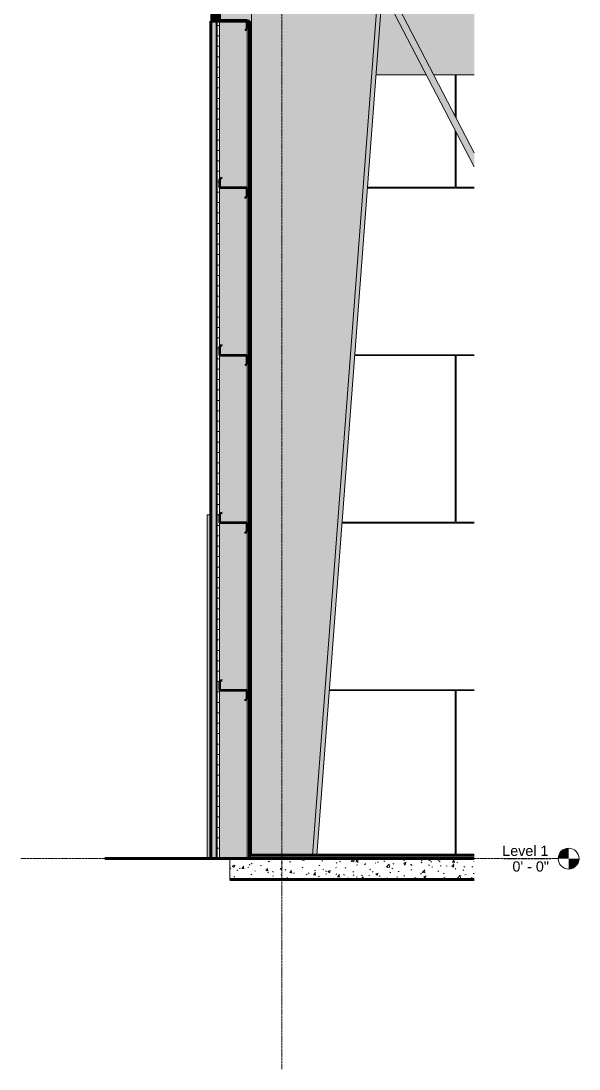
# Model space of a CAD drawing. Header units: inches. Extents: x 22688 to 23874, y -61 to 465.
# Drawn here: x 23141.7 to 23302.5, y -60.6 to 241.3 of the extents above; entities that cross this region are included whole.
import ezdxf

# ---------------------------------------------------------------- set-up
doc = ezdxf.new("R2010")
doc.units = ezdxf.units.IN
doc.header["$MEASUREMENT"] = 0
doc.linetypes.add('Grid Line 1_2_', pattern=[0.875, 0.5, -0.125, 0.125, -0.125])
for name, color, linetype, lineweight in [('A-DOOR', 31, 'Continuous', 18), ('A-DOOR-FRAM', 31, 'Continuous', 9), ('A-FLOR', 192, 'Continuous', 18), ('A-FLOR-LEVL', 51, 'Continuous', 9), ('A-GLAZ-CWMG', 51, 'Continuous', 9), ('A-WALL', 113, 'Continuous', 18), ('A-WALL-PATT', 111, 'Continuous', 70), ('C-BLDG-PADS', 91, 'Continuous', 9), ('C-TOPO', 7, 'Continuous', 9), ('I-WALL', 2, 'Continuous', 18), ('L-SITE-WALL', 31, 'Continuous', 18), ('Q-SPCQ', 91, 'Continuous', 9), ('S-BEAM', 12, 'Continuous', 9), ('S-COLS', 52, 'Continuous', 9), ('S-GRID', 1, 'Continuous', 9)]:
    doc.layers.add(name, color=color, linetype=linetype, lineweight=lineweight)
doc.styles.add('Arial', font='arial.ttf', dxfattribs={"height": 2.950599})
pattern_1 = [(45, (22007.282, 102), (-2.375879, 2.375879), []), (45, (22007.282, 105.6), (-2.375879, 2.375879), [])]

# ---------------------------------------------------------------- blocks, each defined once
blk = doc.blocks.new('Girt_Z - 8_D-904119-Section 1 - Callout 3')
at = {"layer": 'S-BEAM'}
h = blk.add_hatch(dxfattribs=at)
h.set_pattern_fill('FP_2', color=256, style=0, pattern_type=2)
h.set_pattern_definition(pattern_1)
h.paths.add_polyline_path([(21133.23, 93.77), (21133.8, 94.25), (21133.8, 96.62), (21133.75, 96.75), (21133.62, 96.8), (21125.99, 96.8), (21125.94, 96.83), (21125.91, 96.88), (21125.91, 99.2), (21126.45, 99.65), (21126.38, 99.73), (21125.8, 99.25), (21125.8, 96.88), (21125.86, 96.75), (21125.99, 96.7), (21133.62, 96.7), (21133.67, 96.67), (21133.69, 96.62), (21133.69, 94.3), (21133.16, 93.85)], flags=0)
at = {"layer": 'S-BEAM', "lineweight": 50}
for p, q in [((21126.38, 99.73), (21125.8, 99.25)), ((21125.91, 99.2), (21126.45, 99.65)), ((21126.45, 99.65), (21126.38, 99.73)), ((21125.8, 99.25), (21125.8, 96.88)), ((21125.91, 96.88), (21125.91, 99.2)), ((21133.62, 96.8), (21125.99, 96.8)), ((21125.99, 96.7), (21133.62, 96.7)), ((21133.69, 96.62), (21133.69, 94.3)), ((21133.8, 94.25), (21133.8, 96.62)), ((21133.69, 94.3), (21133.16, 93.85)), ((21133.16, 93.85), (21133.23, 93.77)), ((21133.23, 93.77), (21133.8, 94.25))]:
    blk.add_line(p, q, dxfattribs=at)
for centre, radius, start, end in [((21125.99, 96.88), 0.188, 180, 270), ((21125.99, 96.88), 0.0782, 183.0424, 270), ((21133.62, 96.62), 0.188, 0, 90), ((21133.62, 96.62), 0.0782, 2.1227, 90)]:
    blk.add_arc(centre, radius, start, end, dxfattribs=at)
blk = doc.blocks.new('Girt_Z - 8_D-936192-Section 1 - Callout 3')
at = {"layer": 'S-BEAM'}
h = blk.add_hatch(dxfattribs=at)
h.set_pattern_fill('FP_2', color=256, style=0, pattern_type=2)
h.set_pattern_definition(pattern_1)
h.paths.add_polyline_path([(21133.23, 45.52), (21133.8, 46), (21133.8, 48.37), (21133.75, 48.5), (21133.62, 48.55), (21125.99, 48.55), (21125.94, 48.58), (21125.91, 48.63), (21125.91, 50.95), (21126.45, 51.4), (21126.38, 51.48), (21125.8, 51), (21125.8, 48.63), (21125.86, 48.5), (21125.99, 48.45), (21133.62, 48.45), (21133.67, 48.42), (21133.69, 48.37), (21133.69, 46.05), (21133.16, 45.6)], flags=0)
at = {"layer": 'S-BEAM', "lineweight": 50}
for p, q in [((21126.38, 51.48), (21125.8, 51)), ((21125.91, 50.95), (21126.45, 51.4)), ((21126.45, 51.4), (21126.38, 51.48)), ((21125.8, 51), (21125.8, 48.63)), ((21125.91, 48.63), (21125.91, 50.95)), ((21133.62, 48.55), (21125.99, 48.55)), ((21125.99, 48.45), (21133.62, 48.45)), ((21133.69, 48.37), (21133.69, 46.05)), ((21133.8, 46), (21133.8, 48.37)), ((21133.69, 46.05), (21133.16, 45.6)), ((21133.16, 45.6), (21133.23, 45.52)), ((21133.23, 45.52), (21133.8, 46))]:
    blk.add_line(p, q, dxfattribs=at)
for centre, radius, start, end in [((21125.99, 48.63), 0.188, 180, 270), ((21125.99, 48.63), 0.0782, 183.0424, 270), ((21133.62, 48.37), 0.188, 0, 90), ((21133.62, 48.37), 0.0782, 2.1227, 90)]:
    blk.add_arc(centre, radius, start, end, dxfattribs=at)
blk = doc.blocks.new('Girt_Z - 8_D-904124-Section 1 - Callout 3')
at = {"layer": 'S-BEAM'}
h = blk.add_hatch(dxfattribs=at)
h.set_pattern_fill('FP_2', color=256, style=0, pattern_type=2)
h.set_pattern_definition(pattern_1)
h.paths.add_polyline_path([(21133.23, 142.02), (21133.8, 142.5), (21133.8, 144.87), (21133.75, 145), (21133.62, 145.05), (21125.99, 145.05), (21125.94, 145.08), (21125.91, 145.13), (21125.91, 147.45), (21126.45, 147.9), (21126.38, 147.98), (21125.8, 147.5), (21125.8, 145.13), (21125.86, 145), (21125.99, 144.95), (21133.62, 144.95), (21133.67, 144.92), (21133.69, 144.87), (21133.69, 142.55), (21133.16, 142.1)], flags=0)
at = {"layer": 'S-BEAM', "lineweight": 50}
for p, q in [((21126.38, 147.98), (21125.8, 147.5)), ((21126.45, 147.9), (21126.38, 147.98)), ((21125.8, 147.5), (21125.8, 145.13)), ((21125.91, 147.45), (21126.45, 147.9)), ((21125.91, 145.13), (21125.91, 147.45)), ((21133.62, 145.05), (21125.99, 145.05)), ((21125.99, 144.95), (21133.62, 144.95)), ((21133.69, 142.55), (21133.16, 142.1)), ((21133.16, 142.1), (21133.23, 142.02)), ((21133.23, 142.02), (21133.8, 142.5)), ((21133.69, 144.87), (21133.69, 142.55)), ((21133.8, 142.5), (21133.8, 144.87))]:
    blk.add_line(p, q, dxfattribs=at)
for centre, radius, start, end in [((21125.99, 145.13), 0.188, 180, 270), ((21125.99, 145.13), 0.0782, 183.0424, 270), ((21133.62, 144.87), 0.188, 0, 90), ((21133.62, 144.87), 0.0782, 2.1227, 90)]:
    blk.add_arc(centre, radius, start, end, dxfattribs=at)
blk = doc.blocks.new('Girt_Z - 8_D-V9-Section 1 - Callout 3')
at = {"layer": 'S-BEAM'}
h = blk.add_hatch(dxfattribs=at)
h.set_pattern_fill('FP_2', color=256, style=0, pattern_type=2)
h.set_pattern_definition(pattern_1)
h.paths.add_polyline_path([(21133.23, 190.27), (21133.8, 190.75), (21133.8, 193.12), (21133.75, 193.25), (21133.62, 193.3), (21125.99, 193.3), (21125.94, 193.33), (21125.91, 193.38), (21125.91, 195.7), (21126.45, 196.15), (21126.38, 196.23), (21125.8, 195.75), (21125.8, 193.38), (21125.86, 193.25), (21125.99, 193.2), (21133.62, 193.2), (21133.67, 193.17), (21133.69, 193.12), (21133.69, 190.8), (21133.16, 190.35)], flags=0)
at = {"layer": 'S-BEAM', "lineweight": 50}
for p, q in [((21126.38, 196.23), (21125.8, 195.75)), ((21125.8, 195.75), (21125.8, 193.38)), ((21125.91, 195.7), (21126.45, 196.15)), ((21125.91, 193.38), (21125.91, 195.7)), ((21133.62, 193.3), (21125.99, 193.3)), ((21126.45, 196.15), (21126.38, 196.23)), ((21125.99, 193.2), (21133.62, 193.2)), ((21133.69, 190.8), (21133.16, 190.35)), ((21133.16, 190.35), (21133.23, 190.27)), ((21133.23, 190.27), (21133.8, 190.75)), ((21133.69, 193.12), (21133.69, 190.8)), ((21133.8, 190.75), (21133.8, 193.12))]:
    blk.add_line(p, q, dxfattribs=at)
for centre, radius, start, end in [((21125.99, 193.38), 0.188, 180, 270), ((21125.99, 193.38), 0.0782, 183.0424, 270), ((21133.62, 193.12), 0.188, 0, 90), ((21133.62, 193.12), 0.0782, 2.1227, 90)]:
    blk.add_arc(centre, radius, start, end, dxfattribs=at)
blk = doc.blocks.new('Girt_Z - 8_D-V10-Section 1 - Callout 3')
at = {"layer": 'S-BEAM'}
h = blk.add_hatch(dxfattribs=at)
h.set_pattern_fill('FP_2', color=256, style=0, pattern_type=2)
h.set_pattern_definition(pattern_1)
h.paths.add_polyline_path([(21133.23, 238.52), (21133.8, 239), (21133.8, 241.37), (21133.75, 241.5), (21133.62, 241.55), (21125.99, 241.55), (21125.94, 241.58), (21125.91, 241.63), (21125.91, 243.95), (21126.45, 244.4), (21126.38, 244.48), (21125.8, 244), (21125.8, 241.63), (21125.86, 241.5), (21125.99, 241.45), (21133.62, 241.45), (21133.67, 241.42), (21133.69, 241.37), (21133.69, 239.05), (21133.16, 238.6)], flags=0)
at = {"layer": 'S-BEAM', "lineweight": 50}
for p, q in [((21126.38, 244.48), (21125.8, 244)), ((21125.8, 244), (21125.8, 241.63)), ((21125.91, 243.95), (21126.45, 244.4)), ((21125.91, 241.63), (21125.91, 243.95)), ((21133.62, 241.55), (21125.99, 241.55)), ((21126.45, 244.4), (21126.38, 244.48)), ((21125.99, 241.45), (21133.62, 241.45)), ((21133.69, 239.05), (21133.16, 238.6)), ((21133.16, 238.6), (21133.23, 238.52)), ((21133.23, 238.52), (21133.8, 239)), ((21133.69, 241.37), (21133.69, 239.05)), ((21133.8, 239), (21133.8, 241.37))]:
    blk.add_line(p, q, dxfattribs=at)
for centre, radius, start, end in [((21125.99, 241.63), 0.188, 180, 270), ((21125.99, 241.63), 0.0782, 183.0424, 270), ((21133.62, 241.37), 0.188, 0, 90), ((21133.62, 241.37), 0.0782, 2.1227, 90)]:
    blk.add_arc(centre, radius, start, end, dxfattribs=at)
blk = doc.blocks.new('Basketball_Backstop-Performance_Sports_Systems-3103-Ceiling_Hung - 27_-0_ to 27_-11 7_8_-706978-Section 1 - Callout 3')
at = {"layer": 'Q-SPCQ'}
for points in [[(21125.19, 292.25), (21125.19, 294), (21124.43, 294), (21124.43, 292.25)], [(21199.24, 292.25), (21199.24, 294), (21191.43, 294), (21191.43, 292.25), (21197.57, 292.25)], [(21124.43, 290.5), (21125.19, 290.5), (21125.19, 292.25), (21124.43, 292.25), (21124.43, 290.56)], [(21199.24, 290.5), (21199.24, 292.25), (21191.43, 292.25), (21191.43, 290.5), (21195.91, 290.5)], [(21199.24, 199.27), (21199.24, 203.32), (21173.07, 253.56), (21172.8, 250.02), (21179.56, 237.04)]]:
    blk.add_hatch(color=256, dxfattribs=at).paths.add_polyline_path(points, flags=0)
h = blk.add_hatch(color=256, dxfattribs=at)
h.paths.add_polyline_path([(21184.43, 292.25), (21184.43, 294), (21176.14, 294), (21176, 292.25), (21179.27, 292.25)], flags=0)
h.paths.add_polyline_path([(21133.8, 292.25), (21133.8, 294), (21125.19, 294), (21125.19, 292.25), (21125.82, 292.26), (21126.38, 292.73), (21126.45, 292.65), (21125.97, 292.25), (21132.69, 292.25)], flags=0)
h = blk.add_hatch(color=256, dxfattribs=at)
h.paths.add_polyline_path([(21184.43, 290.5), (21184.43, 292.25), (21176, 292.25), (21175.87, 290.5), (21179.27, 290.5)], flags=0)
h.paths.add_polyline_path([(21133.8, 290.5), (21133.8, 292.25), (21125.97, 292.25), (21125.91, 292.19), (21125.91, 290.5), (21132.69, 290.5)], flags=0)
h.paths.add_polyline_path([(21125.8, 290.5), (21125.8, 292.25), (21125.19, 292.24), (21125.19, 290.5)], flags=0)
for p, q in [((21125.19, 294), (21124.43, 294)), ((21124.43, 293.13), (21124.43, 294)), ((21124.43, 292.7), (21124.43, 293.13)), ((21133.8, 294), (21125.19, 294)), ((21184.43, 294), (21176.14, 294)), ((21184.43, 294), (21184.43, 292.25)), ((21199.24, 294), (21191.43, 294)), ((21191.43, 292.25), (21191.43, 294)), ((21124.43, 292.25), (21124.43, 292.7)), ((21124.43, 291.01), (21124.43, 292.25)), ((21124.43, 290.73), (21124.43, 291.01)), ((21124.43, 290.5), (21124.43, 290.73)), ((21124.43, 290.5), (21125.19, 290.5)), ((21125.19, 290.5), (21125.8, 290.5)), ((21125.91, 290.5), (21133.8, 290.5)), ((21175.87, 290.5), (21184.43, 290.5)), ((21184.43, 292.25), (21184.43, 290.5)), ((21191.43, 290.5), (21191.43, 292.25)), ((21191.43, 290.5), (21199.24, 290.5)), ((21199.24, 203.32), (21173.07, 253.56)), ((21172.8, 250.02), (21199.24, 199.27))]:
    blk.add_line(p, q, dxfattribs=at)
blk = doc.blocks.new('Rectangular Mullion - Profile_Polycarbonate_Upper and left-836139-Section 1 - Callout 3')
at = {"layer": 'A-GLAZ-CWMG'}
h = blk.add_hatch(color=256, dxfattribs=at)
h.paths.add_polyline_path([(21123.48, 241.25), (21125.54, 241.25), (21125.54, 241.5), (21123.42, 241.5), (21123.42, 241.25)], flags=0)
h.paths.add_polyline_path([(21123.61, 241.56), (21123.61, 243.74), (21123.42, 243.74), (21123.42, 242.96), (21123.54, 242.96), (21123.54, 242.89), (21123.48, 242.89), (21123.48, 241.56)], flags=0)
h.paths.add_polyline_path([(21125.48, 241.56), (21125.48, 243.68), (21125.25, 243.68), (21125.25, 243.49), (21125.19, 243.49), (21125.19, 241.56)], flags=0)
blk.add_hatch(color=256, dxfattribs=at).paths.add_polyline_path([(21123.61, 241.56), (21125.19, 241.56), (21125.19, 243.74), (21123.61, 243.74), (21123.61, 241.7)], flags=0)
for p, q in [((21123.42, 243.74), (21123.61, 243.74)), ((21123.42, 243.74), (21123.42, 242.96)), ((21123.61, 243.74), (21125.19, 243.74)), ((21123.42, 241.5), (21123.42, 241.25)), ((21125.54, 241.25), (21125.54, 241.5))]:
    blk.add_line(p, q, dxfattribs=at)
blk = doc.blocks.new('Single-Flush - 36_ x 96_-948293-Section 1 - Callout 3')
at = {"layer": 'A-DOOR-FRAM', "lineweight": 18}
blk.add_hatch(color=256, dxfattribs=at).paths.add_polyline_path([(21123.3, 0), (21123.3, 99), (21122.3, 99), (21122.3, 0)], flags=0)
at = {"layer": 'A-DOOR-FRAM'}
for p, q in [((21122.3, 0), (21122.3, 99)), ((21122.3, 99), (21123.3, 99))]:
    blk.add_line(p, q, dxfattribs=at)
blk = doc.blocks.new('Level - Level Head - Circle-15001-Section 1 - Callout 3')
at = {"layer": 'A-FLOR-LEVL'}
h = blk.add_hatch(color=256, dxfattribs=at)
edge = h.paths.add_edge_path(flags=0)
edge.add_line((21226.42, 0), (21223.42, 0))
edge.add_arc((21226.42, 0), 3, 90, 180, ccw=False)
edge.add_line((21226.42, 3), (21226.42, 0))
h = blk.add_hatch(color=256, dxfattribs=at)
edge = h.paths.add_edge_path(flags=0)
edge.add_line((21226.42, -3), (21226.42, 0))
edge.add_line((21226.42, 0), (21229.42, 0))
edge.add_arc((21226.42, 0), 3, 270, 360, ccw=False)
blk.add_circle((21226.42, 0), 3, dxfattribs=at)

msp = doc.modelspace()

# ---------------------------------------------------------------- hatches: boundary and pattern name
at = {"layer": 'A-FLOR'}
msp.add_hatch(color=256, dxfattribs=at).paths.add_polyline_path([(23272.35, 0), (23272.35, 1), (23207.54, 1), (23207.54, 0)], flags=0)
at = {"layer": 'A-WALL-PATT', "lineweight": 9}
h = msp.add_hatch(dxfattribs=at)
h.set_pattern_fill('FP_8', color=256, style=0, pattern_type=2)
h.set_pattern_definition([(0, (22007.282, 102), (0, 3), []), (90, (22007.282, 102), (-3, 2e-16), [])])
h.paths.add_polyline_path([(23198.91, 0), (23198.91, 241.25), (23197.91, 241.25), (23197.91, 0)], flags=0)
h = msp.add_hatch(dxfattribs=at)
h.set_pattern_fill('FP_9', color=256, style=0, pattern_type=2)
h.set_pattern_definition([(90, (21722.68, -289.25), (-193, -193), [48, -145]), (180, (21722.68, -289.25), (-2e-14, -193), [96.25, -96.75]), (270, (21626.43, -241.25), (-193, -193), [48, -145]), (180, (21722.68, -241.25), (-2e-14, -193), [96.25, -96.75]), (270, (21626.18, -241.25), (-193, -193), [48, -145]), (180, (21626.18, -241.25), (-2e-14, -193), [96.25, -96.75]), (90, (21529.93, -289.25), (-193, -193), [48, -145]), (180, (21626.18, -289.25), (-2e-14, -193), [96.25, -96.75]), (90, (21674.68, -241), (-193, -193), [48, -145]), (180, (21722.93, -241), (-2e-14, -193), [48.25, -144.75]), (180, (21722.93, -193), (-2e-14, -193), [48.25, -144.75]), (90, (21578.18, -241), (-193, -193), [48, -145]), (180, (21674.43, -241), (-2e-14, -193), [96.25, -96.75]), (270, (21674.43, -193), (-193, -193), [48, -145]), (180, (21674.43, -193), (-2e-14, -193), [96.25, -96.75]), (180, (21577.93, -241), (-2e-14, -193), [48, -145]), (270, (21577.93, -193), (-193, -193), [48, -145]), (180, (21577.93, -193), (-2e-14, -193), [48, -145]), (90, (21722.68, -192.75), (-193, -193), [48, -145]), (180, (21722.68, -192.75), (-2e-14, -193), [96.25, -96.75]), (270, (21626.43, -144.75), (-193, -193), [48, -145]), (180, (21722.68, -144.75), (-2e-14, -193), [96.25, -96.75]), (270, (21626.18, -144.75), (-193, -193), [48, -145]), (180, (21626.18, -144.75), (-2e-14, -193), [96.25, -96.75]), (270, (21529.93, -144.75), (-193, -193), [48, -145]), (180, (21626.18, -192.75), (-2e-14, -193), [96.25, -96.75]), (90, (21674.68, -144.5), (-193, -193), [48, -145]), (180, (21722.93, -144.5), (-2e-14, -193), [48.25, -144.75]), (180, (21722.93, -96.5), (-2e-14, -193), [48.25, -144.75]), (90, (21578.18, -144.5), (-193, -193), [48, -145]), (180, (21674.43, -144.5), (-2e-14, -193), [96.25, -96.75]), (270, (21674.43, -96.5), (-193, -193), [48, -145]), (180, (21674.43, -96.5), (-2e-14, -193), [96.25, -96.75]), (180, (21577.93, -144.5), (-2e-14, -193), [48, -145]), (270, (21577.93, -96.5), (-193, -193), [48, -145]), (180, (21577.93, -96.5), (-2e-14, -193), [48, -145])])
h.paths.add_polyline_path([(23252.67, 1), (23272.35, 1), (23272.35, 199.27), (23258.53, 225.78), (23244.07, 225.78), (23226.99, 1), (23251.5, 1)], flags=0)
h.paths.add_polyline_path([(23272.35, 203.32), (23272.35, 225.78), (23260.65, 225.78), (23269.77, 208.27)], flags=0)
at = {"layer": 'C-BLDG-PADS'}
h = msp.add_hatch(dxfattribs=at)
h.set_pattern_fill('FP_1', color=256, style=0, pattern_type=2)
h.set_pattern_definition([(50, (22007.282, 102), (6.885997, -0.602097), [0.72, -7.92]), (355, (22007.282, 102), (-1.331756, 7.220547), [0.576, -6.336]), (100.451, (22007.856, 101.95), (5.55363, 6.61819), [0.612, -6.731]), (46.184, (22007.282, 103.92), (10.24564, -1.588925), [1.08, -11.88]), (96.636, (22008.136, 103.788), (8.97244, 9.35152), [0.918, -10.096]), (351.184, (22007.282, 103.92), (8.9732, 9.35123), [0.864, -9.504]), (21, (22008.242, 103.44), (5.730726, -3.865003), [0.72, -7.92]), (326, (22008.242, 103.44), (2.33581, 6.96088), [0.576, -6.336]), (71.451, (22008.72, 103.118), (8.065876, 3.095948), [0.612, -6.731]), (37.5, (22007.282, 102), (0.116866, 3.1954784), [0.317, -5.942, 0.317, -6.115, -6.36]), (37.5, (22007.282, 102), (0.116866, 3.1954784), [-12.691, 0.317, -6.043]), (7.5, (22007.282, 102), (2.52543, 3.786025), [0.317, -3.35, 0.317, -5.798, -2.424]), (7.5, (22007.282, 102), (2.52543, 3.786025), [-9.782, 0.317, -2.107]), (327.5, (22005.142, 102), (5.1243685, -0.216176), [0.317, -2.083, 0.317, -7.171, -9.936]), (327.5, (22005.142, 102), (5.1243685, -0.216176), [-9.888, 0.317, -9.619]), (317.5, (22004.182, 102), (5.598326, 0.96141), [0.317, -2.803, 0.317, -4.656, -7.056]), (317.5, (22004.182, 102), (5.598326, 0.96141), [-8.093, 0.317, -6.739])])
h.paths.add_polyline_path([(23201.91, -6), (23272.35, -6), (23272.35, 0), (23201.91, 0)], flags=0)
at = {"layer": 'I-WALL'}
h = msp.add_hatch(color=256, dxfattribs=at)
h.paths.add_polyline_path([(23251.5, 225.78), (23258.53, 225.78), (23245.91, 250.02), (23244.07, 225.78)], flags=0)
h.paths.add_polyline_path([(23272.35, 225.78), (23272.35, 250), (23265.04, 250), (23265.04, 278), (23272.35, 278), (23272.35, 290.5), (23264.54, 290.5), (23264.54, 294), (23272.35, 294.01), (23272.35, 337.8), (23251.73, 339.96), (23252.67, 339.08), (23249.25, 294), (23257.54, 294), (23257.54, 290.5), (23248.98, 290.5), (23246.18, 253.56), (23260.65, 225.78)], flags=0)
at = {"layer": 'L-SITE-WALL'}
h = msp.add_hatch(color=256, dxfattribs=at)
h.paths.add_polyline_path([(23196.41, 241.25), (23196.53, 241.25), (23196.53, 389.44), (23196.41, 389.45), (23196.41, 241.5)], flags=0)
h.paths.add_polyline_path([(23198.97, 241.25), (23206.8, 241.25), (23206.8, 241.37), (23206.78, 241.42), (23206.73, 241.45), (23199.1, 241.45), (23198.97, 241.5), (23198.91, 241.63), (23198.91, 244), (23199.49, 244.48), (23199.56, 244.4), (23199.02, 243.95), (23199.02, 241.63), (23199.05, 241.58), (23199.1, 241.55), (23206.73, 241.55), (23206.86, 241.5), (23206.91, 241.37), (23206.91, 287.25), (23206.34, 286.77), (23206.27, 286.85), (23206.8, 287.3), (23206.8, 289.62), (23206.78, 289.67), (23206.73, 289.7), (23199.1, 289.7), (23198.97, 289.75), (23198.91, 289.88), (23198.91, 290.5), (23198.65, 290.5), (23198.65, 241.25), (23198.91, 241.25)], flags=0)
h.paths.add_polyline_path([(23206.91, 289.62), (23206.91, 290.5), (23199.02, 290.5), (23199.02, 289.88), (23199.05, 289.83), (23199.1, 289.8), (23206.73, 289.8), (23206.86, 289.75), (23206.91, 289.62)], flags=0)
h.paths.add_polyline_path([(23202.47, 294), (23206.91, 294.01), (23206.91, 335.5), (23206.34, 335.02), (23206.27, 335.1), (23206.8, 335.55), (23206.8, 337.87), (23206.78, 337.92), (23206.73, 337.95), (23199.1, 337.95), (23198.97, 338), (23198.91, 338.13), (23198.91, 340.5), (23199.49, 340.98), (23199.56, 340.9), (23199.02, 340.45), (23199.02, 338.13), (23199.05, 338.08), (23199.1, 338.05), (23206.73, 338.05), (23206.86, 338), (23206.91, 337.87), (23206.91, 376.19), (23202.66, 379.68), (23206.91, 379.5), (23206.91, 381.75), (23207.54, 381.17), (23207.54, 388.98), (23198.65, 389.35), (23198.65, 294), (23199.14, 294)], flags=0)
h.paths.add_polyline_path([(23206.34, 383.27), (23206.27, 383.35), (23206.8, 383.8), (23206.8, 386.12), (23206.78, 386.17), (23206.73, 386.2), (23199.1, 386.2), (23198.97, 386.25), (23198.91, 386.38), (23198.91, 388.75), (23199.49, 389.23), (23199.56, 389.15), (23199.02, 388.7), (23199.02, 386.38), (23199.05, 386.33), (23199.1, 386.3), (23206.73, 386.3), (23206.86, 386.25), (23206.91, 386.12), (23206.91, 383.75), (23206.73, 383.59)], flags=0)
for points in [[(23197.91, 0), (23197.91, 241.25), (23196.41, 241.25), (23196.41, 0)], [(23206.91, 0), (23206.91, 241.25), (23198.91, 241.25), (23198.91, 0)], [(23207.54, 0), (23207.54, 241.25), (23206.91, 241.25), (23206.91, 0)]]:
    msp.add_hatch(color=256, dxfattribs=at).paths.add_polyline_path(points, flags=0)
at = {"layer": 'S-COLS'}
for points in [[(23207.54, 1), (23208.16, 1), (23208.16, 379.2), (23207.54, 379.23), (23207.54, 381.17), (23206.91, 381.75), (23206.91, 241.25), (23207.54, 241.25), (23207.54, 21.66)], [(23225.74, 1), (23251.5, 340.17), (23251.47, 340.2), (23250.65, 340.28), (23248.89, 341.72), (23249.96, 341.61), (23210.84, 378.09), (23208.16, 378.2), (23208.16, 1), (23225.66, 1)], [(23225.74, 1), (23226.99, 1), (23252.67, 339.08), (23251.5, 340.17), (23227.3, 21.66)]]:
    msp.add_hatch(color=256, dxfattribs=at).paths.add_polyline_path(points, flags=0)

# ---------------------------------------------------------------- linework, layer by layer
at = {"layer": 'A-FLOR', "lineweight": 70}
for p, q in [((23272.35, 1), (23207.54, 1)), ((23207.54, 1), (23207.54, 0)), ((23207.54, 0), (23272.35, 0))]:
    msp.add_line(p, q, dxfattribs=at)
at = {"layer": 'A-WALL'}
for p, q in [((23197.91, 241.25), (23197.91, 0)), ((23198.91, 241.25), (23198.91, 0)), ((23206.91, 241.25), (23206.91, 0))]:
    msp.add_line(p, q, dxfattribs=at)
at = {"layer": 'C-BLDG-PADS', "lineweight": 18}
for p, q in [((23201.91, 0), (23201.91, -6)), ((23201.91, -6), (23272.35, -6))]:
    msp.add_line(p, q, dxfattribs=at)
at = {"layer": 'C-TOPO', "lineweight": 90}
for p, q in [((23196.41, 0), (23165.87, 0)), ((23201.91, -6.01), (23272.35, -6.01))]:
    msp.add_line(p, q, dxfattribs=at)
at = {"layer": 'C-TOPO'}
for p, q in [((23165.87, 0), (23196.41, 0)), ((23272.35, -6.01), (23201.91, -6.01))]:
    msp.add_line(p, q, dxfattribs=at)
at = {"layer": 'I-WALL'}
for p, q in [((23244.07, 225.78), (23258.53, 225.78)), ((23260.65, 225.78), (23272.35, 225.78))]:
    msp.add_line(p, q, dxfattribs=at)
at = {"layer": 'L-SITE-WALL'}
msp.add_line((23196.41, 241.25), (23196.41, 389.45), dxfattribs=at)
at = {"layer": 'L-SITE-WALL', "lineweight": 70}
for p, q in [((23196.41, 241.25), (23196.41, 0)), ((23207.54, 241.25), (23196.41, 241.25)), ((23207.54, 1), (23207.54, 241.25)), ((23196.41, 0), (23207.54, 0))]:
    msp.add_line(p, q, dxfattribs=at)
at = {"layer": 'S-COLS'}
for p, q in [((23208.16, 1), (23208.16, 379.2)), ((23251.5, 340.17), (23225.74, 1)), ((23226.99, 1), (23252.67, 339.08))]:
    msp.add_line(p, q, dxfattribs=at)
at = {"layer": 'S-GRID', "linetype": 'Grid Line 1_2_'}
msp.add_line((23216.91, -60.62), (23216.91, 452.54), dxfattribs=at)

# ---------------------------------------------------------------- block references
at = {"layer": 'A-DOOR'}
msp.add_blockref('Single-Flush - 36_ x 96_-948293-Section 1 - Callout 3', (2073.11, 0), dxfattribs=at)
at = {"layer": 'A-FLOR-LEVL'}
msp.add_blockref('Level - Level Head - Circle-15001-Section 1 - Callout 3', (2073.11, 0), dxfattribs=at)
at = {"layer": 'A-GLAZ-CWMG'}
msp.add_blockref('Rectangular Mullion - Profile_Polycarbonate_Upper and left-836139-Section 1 - Callout 3', (2073.11, 0), dxfattribs=at)
at = {"layer": 'Q-SPCQ'}
msp.add_blockref('Basketball_Backstop-Performance_Sports_Systems-3103-Ceiling_Hung - 27_-0_ to 27_-11 7_8_-706978-Section 1 - Callout 3', (2073.11, 0), dxfattribs=at)
at = {"layer": 'S-BEAM'}
for name in ['Girt_Z - 8_D-V10-Section 1 - Callout 3', 'Girt_Z - 8_D-V9-Section 1 - Callout 3', 'Girt_Z - 8_D-904124-Section 1 - Callout 3', 'Girt_Z - 8_D-904119-Section 1 - Callout 3', 'Girt_Z - 8_D-936192-Section 1 - Callout 3']:
    msp.add_blockref(name, (2073.11, 0), dxfattribs=at)

# ---------------------------------------------------------------- texts
at = {"layer": 'A-FLOR-LEVL', "insert": (23293.7, 3.73), "char_height": 2.951, "width": 15.876, "attachment_point": 3, "line_spacing_factor": 0.938532, "style": 'Arial', "bg_fill": 3, "box_fill_scale": 1.25, "bg_fill_color": 0, "bg_fill_transparency": 0}
msp.add_mtext('Level 1', dxfattribs=at)

# ---------------------------------------------------------------- next in the draw order: texts
at = {"layer": 'A-FLOR-LEVL', "insert": (23293.84, -0.78), "char_height": 2.951, "width": 12.492, "attachment_point": 3, "line_spacing_factor": 0.938532, "style": 'Arial', "bg_fill": 3, "box_fill_scale": 1.25, "bg_fill_color": 0, "bg_fill_transparency": 0}
msp.add_mtext('0\' - 0"', dxfattribs=at)

# ---------------------------------------------------------------- next in the draw order: linework, layer by layer
at = {"layer": 'A-FLOR-LEVL', "linetype": 'Grid Line 1_2_'}
msp.add_line((23141.7, 0), (23296.53, 0), dxfattribs=at)

doc.saveas('drawing.dxf')
